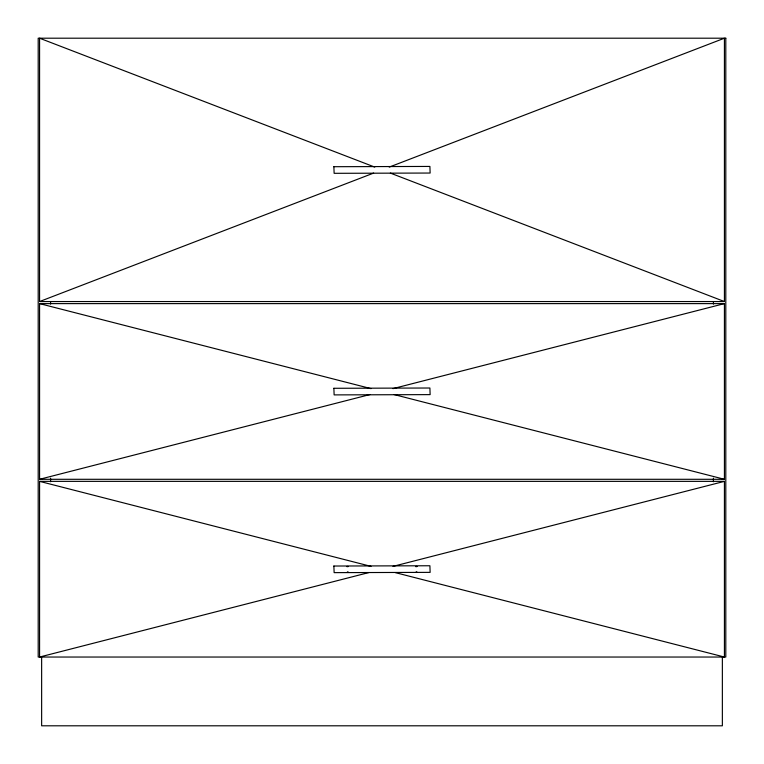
<?xml version="1.0" encoding="UTF-8"?>
<svg xmlns="http://www.w3.org/2000/svg" width="764" height="764" viewBox="0 0 764 764"><rect width="100%" height="100%" fill="white"/><g stroke="black" fill="none" stroke-linecap="round" stroke-linejoin="round"><path stroke-width="1.15" d="M374.761 167.096L39.575 38.2L39.575 301.551L373.644 173.084M389.239 167.096L724.425 38.2L724.425 301.551L39.575 301.551M346.799 566.544L348.336 566.516L346.846 566.525M415.559 566.544L417.096 566.516L415.606 566.525M39.575 479.295L724.425 479.295L724.425 303.614L39.575 303.614L39.575 479.295L369.871 394.568M392.973 388.637L724.425 303.614M368.716 572.608L39.575 657.04L39.575 481.358L724.425 481.358L724.425 657.04L395.284 572.608M392.973 566.382L724.425 481.358M347.372 571.902L348.097 571.864M416.132 571.902L416.857 571.864M39.575 303.614L371.027 388.637M394.128 394.568L724.425 479.295M39.575 481.358L371.027 566.382M390.356 173.084L724.425 301.551M722.362 657.04L722.362 725.8L41.638 725.8L41.638 657.04M713.423 301.713L713.423 304.101M713.423 478.188L713.423 481.759M50.577 301.713L50.577 304.101M50.577 478.188L50.577 481.759M333.868 166.705L334.135 173.313L430.132 173.046L429.903 166.437L333.868 166.705M333.868 388.284L334.135 394.892L430.132 394.625L429.903 388.017L333.868 388.284M333.868 566.029L334.135 572.637L430.132 572.37L429.903 565.761L333.868 566.029M725.8 38.2L38.2 38.2L38.2 657.04L725.8 657.04L725.8 38.2"/></g></svg>
